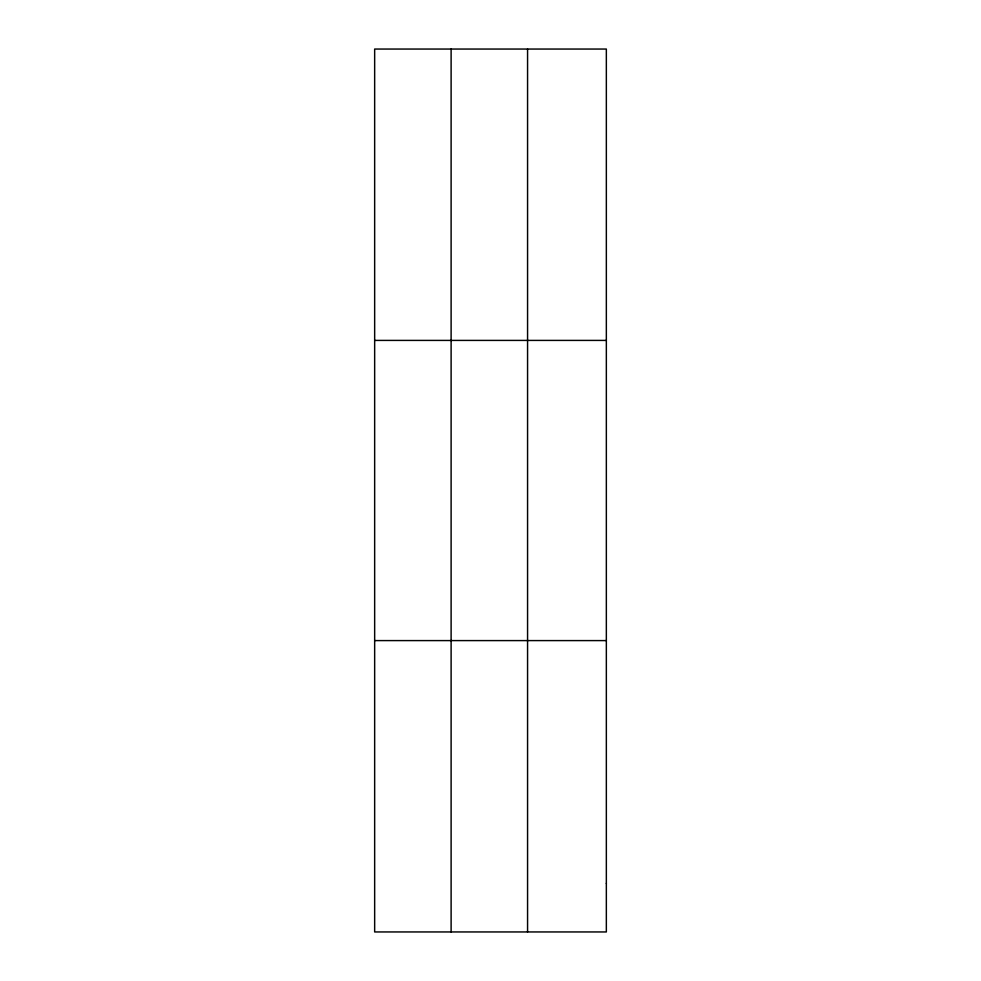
<?xml version="1.0" encoding="UTF-8"?>
<svg xmlns="http://www.w3.org/2000/svg" width="981" height="981" viewBox="0 0 981 981"><rect width="100%" height="100%" fill="white"/><g stroke="black" fill="none" stroke-linecap="round" stroke-linejoin="round"><path stroke-width="1.47" d="M451.113 49.05L451.113 931.95M527.57 49.05L527.57 931.95M374.656 340.407L606.344 340.407M374.656 640.593L606.344 640.593M606.344 883.39L606.344 931.95L374.656 931.95L374.656 49.05L606.344 49.05L606.344 883.39"/></g></svg>
